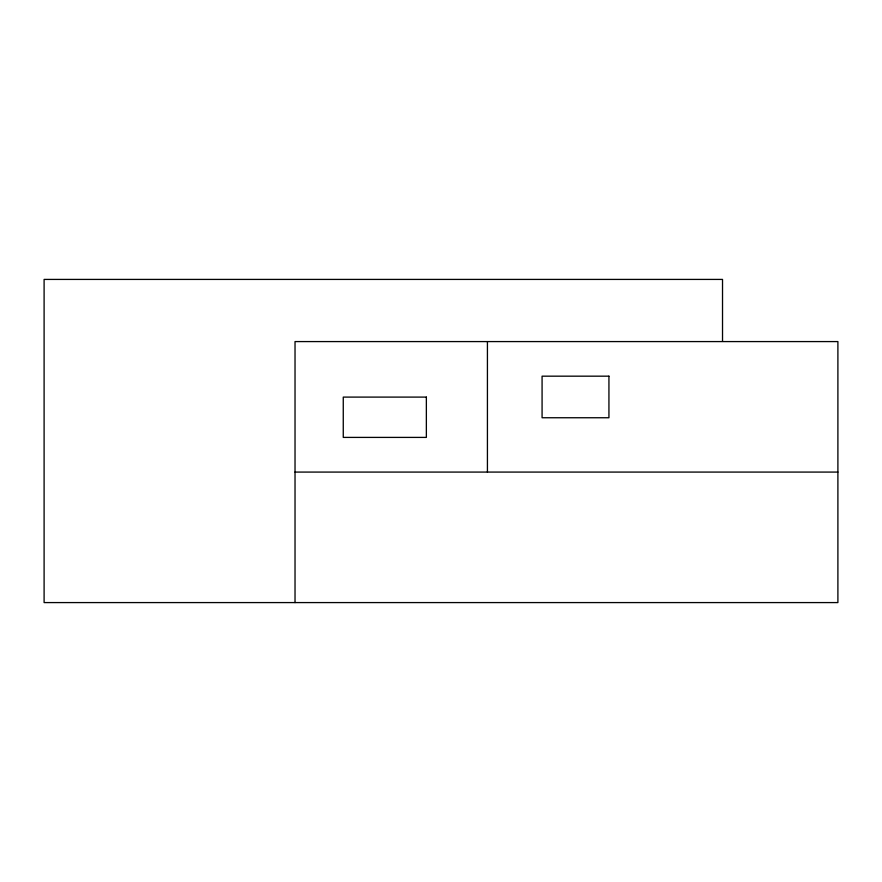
<?xml version="1.0" encoding="UTF-8"?>
<svg xmlns="http://www.w3.org/2000/svg" width="882" height="882" viewBox="0 0 882 882"><rect width="100%" height="100%" fill="white"/><g stroke="black" fill="none" stroke-linecap="round" stroke-linejoin="round"><path stroke-width="1.32" d="M295.029 472.079L837.9 472.079M722.523 341.301L722.523 279.418L44.1 279.418L44.1 602.582L837.9 602.582L837.9 341.577L295.029 341.577L295.029 602.582M487.426 341.577L487.426 472.079M608.933 376.173L542.077 376.173L542.077 417.748L608.933 417.748L608.933 376.173M426.359 397.098L343.263 397.098L343.263 437.406L426.359 437.406L426.359 397.098"/></g></svg>
